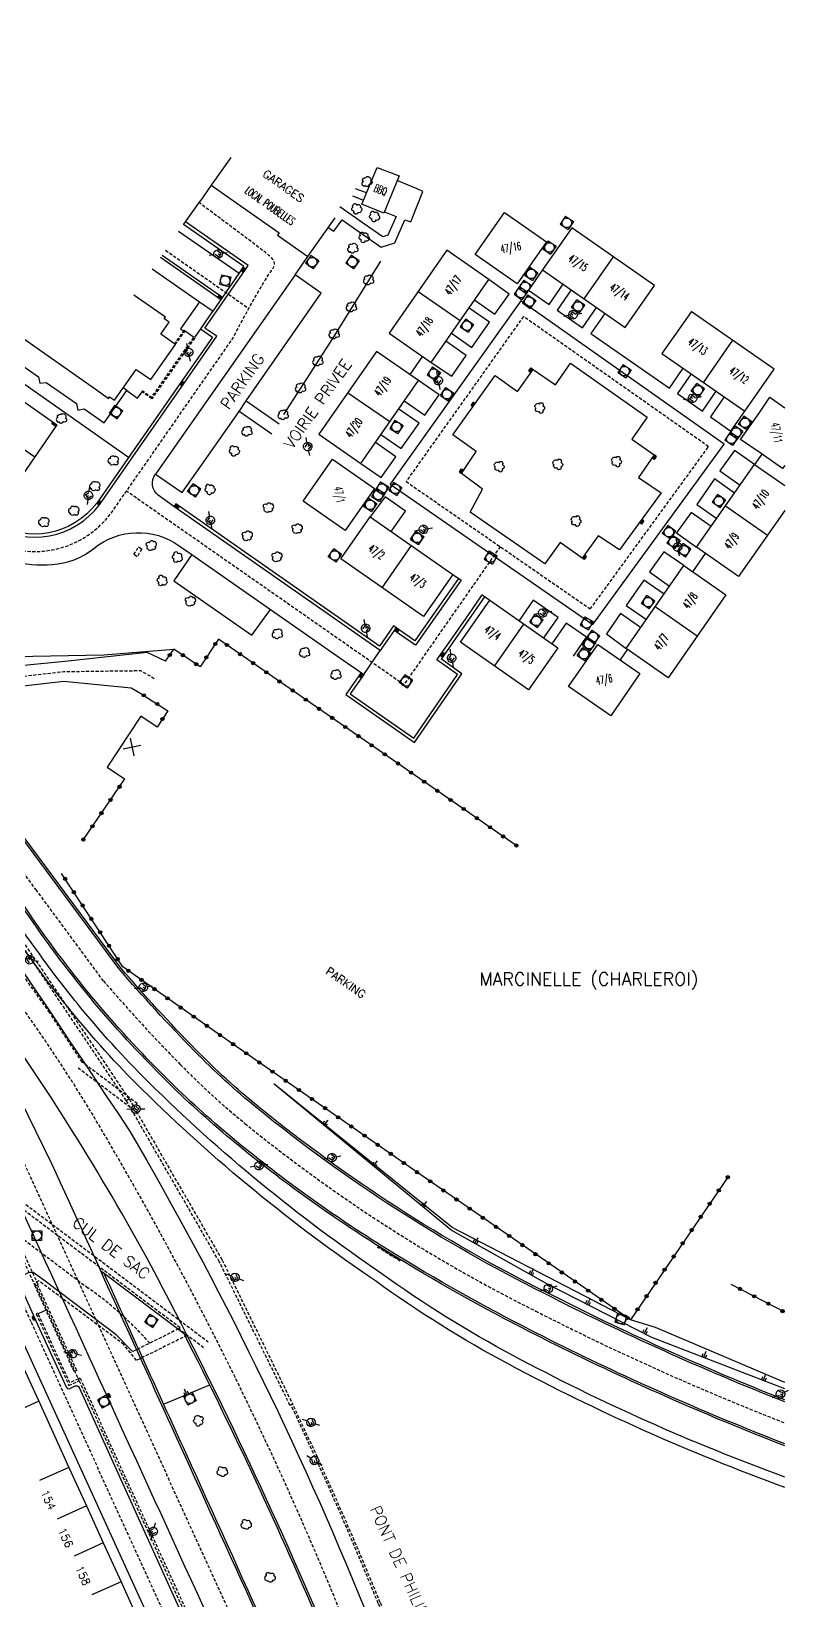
# Model space of a CAD drawing. Header units: millimetres. Extents: x 154999 to 156001, y 121000 to 122001.
# Drawn here: x 155882.3 to 156000.6, y 121166.8 to 121411.9 of the extents above; entities that cross this region are included whole.
import ezdxf
from ezdxf.enums import TextEntityAlignment as Align

# ---------------------------------------------------------------- set-up
doc = ezdxf.new("R2010")
doc.units = ezdxf.units.MM
doc.linetypes.add('DASHED', pattern=[0.75, 0.5, -0.25])
doc.layers.get('0').update_dxf_attribs({"linetype": 'CONTINUOUS'})
for name, color, linetype in [('W0001', 6, 'DASHED'), ('W0008', 7, 'CONTINUOUS'), ('W0100', 7, 'CONTINUOUS'), ('W0112', 1, 'DASHED'), ('W0211', 2, 'CONTINUOUS'), ('W0300', 7, 'CONTINUOUS'), ('W0302', 3, 'CONTINUOUS'), ('W0322', 7, 'CONTINUOUS'), ('W0334', 7, 'CONTINUOUS'), ('W0400', 7, 'CONTINUOUS'), ('W0420', 7, 'CONTINUOUS'), ('W0471', 7, 'CONTINUOUS'), ('W0700', 7, 'CONTINUOUS'), ('W0980', 7, 'CONTINUOUS'), ('W0984', 7, 'CONTINUOUS'), ('W0989', 7, 'CONTINUOUS'), ('W0991', 7, 'CONTINUOUS'), ('W1102', 7, 'CONTINUOUS')]:
    doc.layers.add(name, color=color, linetype=linetype)
doc.styles.get("Standard").update_dxf_attribs({"font": 'romans.shx', "width": 0.85})

# ---------------------------------------------------------------- blocks, each defined once
blk = doc.blocks.new('T300')
for p, q in [((-0.8, 0.51), (-0.86, 0.34)), ((-0.86, 0.34), (-0.86, 0.17)), ((-0.86, 0.17), (-0.74, 0.06)), ((-0.69, 0.63), (-0.8, 0.51)), ((-0.8, -0.06), (-0.74, 0.06)), ((-0.74, 0.06), (-0.69, 0.11)), ((-0.57, 0.69), (-0.69, 0.63)), ((-0.46, 0.69), (-0.57, 0.69)), ((-0.29, 0.63), (-0.46, 0.69)), ((-0.29, 0.63), (-0.17, 0.74)), ((-0.23, 0.57), (-0.29, 0.63)), ((-0.17, 0.74), (-0.06, 0.8)), ((-0.06, 0.8), (0.06, 0.8)), ((0.06, 0.8), (0.23, 0.74)), ((0.23, 0.74), (0.34, 0.63)), ((0.34, 0.63), (0.4, 0.51)), ((0.46, 0.46), (0.34, 0.46)), ((0.4, 0.51), (0.4, 0.46)), ((0.57, 0.4), (0.46, 0.46)), ((0.57, 0.4), (0.69, 0.29)), ((0.69, 0.29), (0.74, 0.17)), ((0.74, 0.06), (0.69, -0.17)), ((0.74, 0.17), (0.74, 0.06)), ((-0.8, -0.17), (-0.8, -0.06)), ((-0.8, -0.23), (-0.8, -0.17)), ((-0.74, -0.34), (-0.8, -0.23)), ((-0.69, -0.4), (-0.74, -0.34)), ((-0.51, -0.46), (-0.69, -0.4)), ((-0.4, -0.46), (-0.51, -0.46)), ((-0.4, -0.46), (-0.34, -0.46)), ((-0.34, -0.46), (-0.34, -0.4)), ((-0.34, -0.51), (-0.34, -0.46)), ((-0.29, -0.63), (-0.34, -0.51)), ((-0.17, -0.74), (-0.29, -0.63)), ((-0.06, -0.8), (-0.17, -0.74)), ((0.06, -0.8), (-0.06, -0.8)), ((0.17, -0.74), (0.06, -0.8)), ((0.23, -0.69), (0.17, -0.74)), ((0.29, -0.46), (0.23, -0.46)), ((0.29, -0.63), (0.23, -0.69)), ((0.46, -0.4), (0.29, -0.46)), ((0.34, -0.51), (0.29, -0.63)), ((0.34, -0.51), (0.34, -0.46)), ((0.57, -0.34), (0.46, -0.4)), ((0.63, -0.29), (0.57, -0.34)), ((0.69, -0.17), (0.63, -0.29))]:
    blk.add_line(p, q)
blk = doc.blocks.new('t211o')
at = {"color": 0, "linetype": 'Continuous'}
for p, q in [((-0.29, 0.5), (-0.29, 0)), ((0, 1), (0, 0)), ((0.29, 0.5), (0.29, 0))]:
    blk.add_line(p, q, dxfattribs=at)
blk = doc.blocks.new('T420')
for p, q in [((0.75, 0.75), (-0.75, 0.75)), ((-0.75, 0.75), (-0.75, -0.75)), ((0.75, 0.75), (0.75, -0.75)), ((0.75, -0.75), (-0.75, -0.75))]:
    blk.add_line(p, q)
blk.add_ellipse((0, 0), major_axis=(-0.53, 0.53), ratio=1, start_param=3.926991, end_param=10.210176)
blk = doc.blocks.new('T471')
for p, q in [((-0.333334, 0.333334), (-0.333334, -0.333334)), ((-0.333334, 0.333334), (0.333334, 0.333334)), ((-0.333334, 0), (0, 0)), ((0.500001, 0.500001), (1.000002, 1.000002)), ((-0.500001, -0.500001), (-1.000002, -1.000002)), ((-0.333334, -0.333334), (0.333334, -0.333334))]:
    blk.add_line(p, q)
blk.add_ellipse((0, 0), major_axis=(0.471405, 0.471405), ratio=1, start_param=5.4977871438, end_param=11.780972451)
blk = doc.blocks.new('T400')
for p, q in [((-0.15, 0.3), (0.15, 0.3)), ((-0.15, -0.25), (-0.15, 0.3)), ((-0.15, 0.15), (0.15, 0.15)), ((-0.15, 0), (0.15, 0)), ((0.15, 0.3), (0.15, -0.25)), ((-0.15, -0.15), (0.15, -0.15)), ((-0.15, -0.25), (-0.15, -0.3)), ((-0.15, -0.3), (0.15, -0.3)), ((0.15, -0.3), (0.15, -0.25))]:
    blk.add_line(p, q)
blk = doc.blocks.new('t322o')
at = {"color": 0, "linetype": 'Continuous'}
for radius in [0.25, 0.15]:
    blk.add_circle((0, 0), radius, dxfattribs=at)
blk = doc.blocks.new('t991o')
at = {"color": 0, "linetype": 'Continuous'}
for p, q in [((-1, 1), (1, -1)), ((-1, -1), (1, 1))]:
    blk.add_line(p, q, dxfattribs=at)

msp = doc.modelspace()

# ---------------------------------------------------------------- linework, layer by layer
at = {"layer": 'W0001', "flags": 128}
msp.add_lwpolyline([(155789.87, 121361.28), (155814.08, 121378.84), (155831.75, 121367.06), (155832.93, 121366.06), (155835, 121361.72), (155835.55, 121361.03), (155837.65, 121359.16), (155874.44, 121333.25), (155874.91, 121332.92, 0.389173), (155894.76, 121336.63), (155900.86, 121345.37), (155908.03, 121355.68), (155913.78, 121363.93), (155913.83, 121364.02), (155914.28, 121364.9), (155914.78, 121365.85), (155915.31, 121366.84), (155915.86, 121367.84), (155916.41, 121368.83), (155916.94, 121369.78), (155917.43, 121370.66), (155917.88, 121371.44), (155918.27, 121372.1), (155918.6, 121372.66), (155918.88, 121373.12), (155919.12, 121373.5), (155919.32, 121373.82), (155919.5, 121374.09), (155919.66, 121374.32), (155919.81, 121374.53), (155919.94, 121374.73), (155920.07, 121374.93), (155920.18, 121375.13), (155920.25, 121375.33), (155920.29, 121375.54), (155920.28, 121375.75), (155920.22, 121375.98), (155920.09, 121376.22), (155919.88, 121376.48), (155919.51, 121376.84), (155918.87, 121377.37), (155917.89, 121378.14), (155916.45, 121379.23), (155914.47, 121380.71), (155911.86, 121382.66), (155908.52, 121385.16)], format="xyb", dxfattribs=at)
for points in [[(155903.27, 121377.73), (155916.28, 121368.64)], [(155955.55, 121331.43), (155940.5, 121309.86), (155920.99, 121323.49), (155897.18, 121340.09)], [(155861.38, 121306.94), (155876.08, 121310.64), (155887.4, 121311.91), (155899.39, 121312.07), (155901.57, 121310.83)]]:
    msp.add_lwpolyline(points, dxfattribs=at)
at = {"layer": 'W0001'}
for points in [[(155645.68, 121368.25), (155683.28, 121352.75, -0.041436), (155693.66, 121347.71), (155731.95, 121322.11), (155760.23, 121303.52), (155790.13, 121284.35), (155816.35, 121267.61), (155868.56, 121234.23, -0.123105), (155874.82, 121226.49), (155882.31, 121210.27), (155907.91, 121154.11), (155929.76, 121106.28), (155944.74, 121073.35)], [(156000, 121194.55, -0.025145), (155961.1, 121212.02, -0.05519), (155915.68, 121241.33, -0.028145), (155905.57, 121250.55, -0.016011), (155893.59, 121263.59), (155883.13, 121277.75), (155862.21, 121305.91), (155850.83, 121319.92), (155834.95, 121338.21), (155819.72, 121355.03), (155803.72, 121343.53)], [(155858.78, 121286.33, 0.015014), (155880.96, 121235.66, -0.000496), (155941.61, 121102.93, -0.080576), (155953.21, 121062.51)], [(155969.47, 121063.59, 0.07143), (155952.16, 121117.23, -0.001248), (155931.02, 121164.01, 0.035648), (155894.62, 121238.08, 0.058524), (155858.78, 121286.33, 0.058524)], [(155873.4, 121229.05), (155891.16, 121215.63, -0.060186), (155900.82, 121207.01, -0.06394)]]:
    msp.add_lwpolyline(points, format="xyb", dxfattribs=at)
msp.add_lwpolyline([(155940.85, 121341.6), (155969.63, 121321.69), (155988.1, 121347.04), (155959.18, 121367.38)], close=True, dxfattribs=at)
at = {"layer": 'W0008'}
for points in [[(155671.13, 121560.11, 0.009058), (155771.49, 121417.7, -0.016288), (155897.75, 121240.03, -0.035665), (155934.41, 121165.46, 0.001245), (155955.49, 121118.81, -0.071841), (155973.17, 121063.84)], [(155945.05, 121075.13, 0.951958), (155947.5, 121075.64, 0.053646), (155938.54, 121101.51, 0.000496), (155877.91, 121234.22, 0.037301), (155834.21, 121309.22, 0.001559), (155774.16, 121393.04, -0.000461), (155705.16, 121488.77, 0.087052), (155696.82, 121497.21, 0.087052)], [(155876.15, 121334.78, 0.386929), (155892.95, 121337.94), (155899.02, 121346.65), (155906.19, 121356.96), (155911.31, 121364.3), (155909.44, 121365.57), (155915.78, 121374.71), (155916.19, 121375.32), (155906.38, 121382.15), (155908.69, 121385.4)], [(155948.16, 121327.08), (155949.45, 121326.19), (155948.36, 121324.62), (155944.3, 121318.84), (155942.34, 121316.04), (155939.01, 121318.35), (155936.81, 121315.19), (155904.6, 121337.71), (155902.13, 121339.45, -0.403997), (155901.72, 121342.73), (155905.88, 121339.88), (155908.89, 121344.17), (155914.76, 121352.56), (155915.87, 121354.19), (155927.57, 121371.01), (155923.52, 121373.88), (155925.52, 121376.76)], [(156000, 121197.84, -0.024445), (155962.48, 121214.75, -0.055205), (155917.61, 121243.7, -0.028145), (155907.76, 121252.69, -0.015907), (155895.98, 121265.51), (155885.59, 121279.58), (155864.63, 121307.79), (155853.18, 121321.89), (155837.24, 121340.24), (155837.24, 121340.24), (155818.56, 121360.86), (155814.08, 121357.33)], [(156000, 121191.29, -0.015007), (155976.21, 121201.34, -0.011424), (155959.12, 121209.65, -0.021004), (155936.86, 121222.32, -0.033453), (155913.68, 121239.09, -0.021935), (155903.47, 121248.35, -0.050116), (155881.35, 121275.09), (155861.29, 121302.16), (155857.75, 121306.7), (155852.68, 121312.99), (155845.83, 121321.15), (155834.57, 121334.15), (155821.16, 121349.36, 0.374421), (155820.5, 121349.43), (155820.03, 121349.09)], [(155873.13, 121331.4, 0.142546), (155885.59, 121328.63, 0.154859), (155892.07, 121331.15, -0.335816), (155905.41, 121331.57), (155907.39, 121330.2), (155904.57, 121326.08), (155916.75, 121317.6), (155919.69, 121321.63), (155932.24, 121312.88), (155932.8, 121312.48), (155934.25, 121311.47), (155932.13, 121308.45), (155942.05, 121301.53), (155948.87, 121311.46), (155945.67, 121313.72), (155948.19, 121317.36), (155951.06, 121321.47), (155952.73, 121323.88), (155953.95, 121323.04)], [(155885.48, 121235.08, -0.000364), (155907.01, 121187.81, 0.000844), (155932.79, 121131.12, -0.06642), (155955.67, 121070.76, 0.900766), (155963.95, 121072.52, 0.061472), (155948.64, 121117.01), (155928.08, 121162.18, 0.02231), (155900.12, 121220.79, 0.029225), (155874.54, 121261.32, 0.878624), (155873.61, 121260.51), (155874.25, 121257.8), (155885.48, 121235.08)], [(155825.59, 121239.45), (155829.82, 121250.51, -0.384278), (155835.21, 121252), (155863.53, 121233.86, -0.114984), (155874, 121222.39), (155880.07, 121209.24), (155905.67, 121153.09), (155927.51, 121105.25), (155942.5, 121072.33)], [(155898.13, 121205.68), (155895.58, 121208.3), (155884.26, 121216.83), (155882.59, 121218.04, 0.555558), (155880.67, 121215.73), (155883.03, 121210.51), (155887.75, 121200.16, 0.461401), (155888.33, 121199.91), (155889.16, 121200.32, -0.422057), (155889.78, 121200.09), (155910.08, 121155.26), (155931.64, 121108.08), (155941.45, 121086.6, -0.030154), (155945.05, 121075.13)]]:
    msp.add_lwpolyline(points, format="xyb", dxfattribs=at)
for points in [[(155914.76, 121374.08), (155905.32, 121380.65)], [(155849.44, 121376.41), (155886.31, 121350.44), (155880.35, 121341.81)], [(155901.21, 121374.81), (155908.56, 121369.66), (155910.7, 121368.23)], [(155903.3, 121313.55), (155900.41, 121314.91), (155888.08, 121313.54), (155876.86, 121312.45), (155863.13, 121310.12)], [(155899.89, 121308.19), (155897.89, 121309.32), (155887.41, 121310.34), (155876.48, 121309.11), (155866.97, 121305.12)]]:
    msp.add_lwpolyline(points, dxfattribs=at)
for points in [[(155938.39, 121341.17), (155970.04, 121319.28), (155990.56, 121347.45), (155958.77, 121369.82)], [(155949.53, 121342.86), (155951.78, 121346.29), (155948.16, 121348.87), (155954.79, 121358.18), (155958.26, 121355.66), (155960.69, 121359.11), (155964.18, 121356.69), (155966.51, 121360.09), (155978.5, 121351.65), (155976.12, 121348.2), (155979.6, 121345.75), (155977.16, 121342.25), (155980.68, 121339.83), (155974.19, 121330.92), (155970.86, 121333.13), (155968.38, 121329.61), (155964.91, 121332.08), (155962.51, 121328.74), (155950.86, 121336.8), (155952.8, 121340.41)]]:
    msp.add_lwpolyline(points, close=True, dxfattribs=at)
at = {"layer": 'W0008', "flags": 128}
msp.add_lwpolyline([(155814.2, 121357.16), (155818.52, 121360.09), (155828.99, 121349.17), (155846.6, 121328.94, 0.064514), (155849.74, 121326.15), (155864.21, 121316.97, 0.108742), (155867.19, 121315.88), (155874.16, 121314.18), (155893.66, 121314.54), (155904.57, 121315.41)], format="xyb", dxfattribs=at)
at = {"layer": 'W0100'}
for points in [[(155853.03, 121391.79), (155850.14, 121387.71), (155854.83, 121384.39), (155855.42, 121385.19), (155857.94, 121383.41), (155856.58, 121381.47), (155868.77, 121372.93), (155870.15, 121374.88), (155872.69, 121373.11), (155871.32, 121371.16), (155872.1, 121370.6), (155871.93, 121370.36), (155893.15, 121355.44), (155894.36, 121354.58), (155894.54, 121354.84), (155895.31, 121354.29), (155898.71, 121359.12), (155900.98, 121357.52), (155904.83, 121362.98), (155902.56, 121364.61), (155903.87, 121366.48), (155903.07, 121367.03), (155903.26, 121367.26), (155898.33, 121370.72)], [(155913.48, 121392.23), (155910.41, 121387.88), (155921.02, 121380.42), (155920.79, 121380.09), (155925.52, 121376.76), (155929.76, 121382.81)], [(155985.41, 121368.18), (155980.82, 121361.61), (155993.75, 121352.6), (155998.33, 121359.16), (155985.4, 121368.18)], [(155996.08, 121352.45), (155997.66, 121354.75), (156000, 121353.13)], [(156000, 121344.1), (155999.66, 121343.62), (155996.16, 121346.06), (155993.09, 121348.18), (155996.08, 121352.45)], [(156000, 121337.09), (155992.78, 121326.75), (155986.22, 121331.33), (155995.26, 121344.27)], [(155995.26, 121344.27), (156000, 121340.96)], [(155901.97, 121303.25), (155899.41, 121304.94), (155894.14, 121296.97), (155896.7, 121295.28)], [(155827.43, 121238.8), (155831.26, 121248.8), (155834.19, 121249.8), (155839.19, 121246.65), (155843.19, 121244.12), (155847.28, 121241.58), (155851.27, 121239.02), (155855.44, 121236.36), (155861.4, 121232.62), (155864.97, 121230.47), (155872.47, 121222.22), (155875.28, 121215.96), (155877.59, 121210.9), (155880.49, 121204.53), (155883.5, 121197.93), (155888.16, 121187.6), (155890.91, 121181.59), (155893.54, 121175.82), (155896.34, 121169.75), (155899.53, 121162.62), (155903.33, 121154.25), (155907.6, 121144.95), (155903.05, 121142.86)]]:
    msp.add_lwpolyline(points, dxfattribs=at)
for points in [[(155939.75, 121389.33), (155937.39, 121383.52), (155933.95, 121384.9), (155936.32, 121390.67)], [(155956.24, 121383.63), (155962.8, 121379.05), (155958.22, 121372.5), (155951.66, 121377.08)], [(155966.74, 121381.22), (155962.16, 121374.66), (155975.08, 121365.64), (155979.66, 121372.2)], [(155938.22, 121364.79), (155944.79, 121360.21), (155953.79, 121373.14), (155947.23, 121377.72)], [(155927.22, 121349.01), (155933.78, 121344.43), (155942.79, 121357.36), (155936.23, 121361.93)], [(155929.36, 121345.09), (155935.92, 121340.51), (155931.34, 121333.95), (155924.78, 121338.54)], [(155935.26, 121336.08), (155948.16, 121327.08), (155943.58, 121320.52), (155930.68, 121329.51)], [(155984.26, 121328.47), (155990.82, 121323.89), (155981.79, 121310.95), (155975.23, 121315.53)], [(155953.95, 121323.04), (155964.57, 121315.62), (155959.99, 121309.06), (155949.37, 121316.48)], [(155970.81, 121316.16), (155977.37, 121311.59), (155972.81, 121305.02), (155966.24, 121309.59)]]:
    msp.add_lwpolyline(points, close=True, dxfattribs=at)
at = {"layer": 'W0100', "flags": 128}
for points in [[(155910.41, 121387.88), (155921.02, 121380.42)], [(155943.43, 121361.16), (155941.44, 121358.3)], [(155985.65, 121327.49), (155987.64, 121330.34)]]:
    msp.add_lwpolyline(points, dxfattribs=at)
at = {"layer": 'W0112'}
for points in [[(155721.66, 121490.54, 0.004587), (155773.09, 121418.9, -0.015903), (155897.15, 121244.91, -0.035674)], [(155721.99, 121490.86, 0.00459), (155773.47, 121419.18, -0.015959), (155897.58, 121245.17, -0.035676)], [(155883.3, 121216.09, -0.00005), (155889.4, 121202.75), (155888.99, 121202.6, 0.00005), (155882.9, 121215.91, 0.037274)], [(155889.78, 121201.14), (155889.66, 121201.41), (155889.94, 121201.58, -0.000346), (155932.25, 121108.95), (155931.83, 121108.76)], [(155923.16, 121197.42, -0.014289), (155936.81, 121166.48, 0.001243), (155957.85, 121119.92, -0.070546), (155976.62, 121064.17), (155976.31, 121064.05, 0.070552), (155957.55, 121119.78, -0.001243), (155936.51, 121166.35, 0.014461), (155922.87, 121197.35)]]:
    msp.add_lwpolyline(points, format="xyb", dxfattribs=at)
at = {"layer": 'W0112', "flags": 128}
msp.add_lwpolyline([(155899.61, 121355.6), (155899.72, 121355.75), (155901.11, 121354.77), (155907.7, 121364.12), (155907.83, 121364.01), (155907.83, 121364.01)], dxfattribs=at)
at = {"layer": 'W0112'}
for points in [[(155907.83, 121364.01), (155901.15, 121354.53), (155899.61, 121355.6)], [(155904.8, 121362.99), (155906.34, 121365.11), (155906.17, 121365.24), (155904.66, 121363.1)], [(155882.9, 121215.91), (155883.41, 121216.14), (155875.36, 121233.66), (155864.62, 121255.23), (155851, 121279.34), (155850.56, 121279.1), (155864.18, 121255), (155874.91, 121233.44), (155882.9, 121215.91)], [(155889.61, 121250.03), (155898.22, 121243.56), (155898.87, 121244.42), (155890.26, 121250.89), (155885.2, 121258.61), (155872.17, 121276.97)], [(155909.23, 121206.3), (155905.32, 121209.24), (155905.55, 121209.41), (155874.34, 121232.91), (155874.88, 121233.63), (155906.02, 121210.18), (155909.93, 121207.23)], [(155939.92, 121219.83), (155936.44, 121221.97), (155936.51, 121222.09), (155939.99, 121219.95)], [(155898.77, 121204.32), (155896.76, 121206.8), (155883.47, 121216.75), (155882.82, 121216.44), (155889.66, 121201.41), (155888.34, 121200.81), (155883.33, 121211.7), (155883.06, 121211.57), (155888.19, 121200.41), (155889.78, 121201.14), (155932.67, 121106.9), (155932.95, 121107.03), (155932.5, 121108.02)], [(155905.32, 121209.24), (155897.8, 121205.51)], [(155906.66, 121208.23), (155898.77, 121204.32)]]:
    msp.add_lwpolyline(points, dxfattribs=at)
for points in [[(155899.56, 121331.07), (155898.86, 121329.86), (155898.35, 121330.18), (155899.05, 121331.39)], [(155922.73, 121197.31), (155911.68, 121219.74), (155897.15, 121244.91), (155897.59, 121245.16), (155912.13, 121219.98), (155923.16, 121197.42)]]:
    msp.add_lwpolyline(points, close=True, dxfattribs=at)
at = {"layer": 'W0211'}
for points in [[(156000, 121199.86), (155979.25, 121207.91), (155962.86, 121216.27), (155947.87, 121224.68), (155920.22, 121247.5)], [(156000, 121200.86), (155979.81, 121209.46), (155975.88, 121210.65), (155962.93, 121217.38), (155948.06, 121225.05), (155920.22, 121247.5)], [(155902.96, 121197.46), (155910.19, 121200.48)]]:
    msp.add_lwpolyline(points, dxfattribs=at)
at = {"layer": 'W0302'}
for points in [[(155929.41, 121363.95), (155936.92, 121376.02)], [(155921.74, 121352.06), (155929.41, 121363.95)]]:
    msp.add_lwpolyline(points, dxfattribs=at)
at = {"layer": 'W0322'}
for points in [[(155903.3, 121313.55), (155904.57, 121315.41)], [(155958.07, 121284.74), (155911.56, 121316.97), (155908.68, 121312.67), (155904.57, 121315.41)], [(155899.89, 121308.19), (155903.64, 121305.78), (155901.97, 121303.25)], [(155890.45, 121285.67), (155896.93, 121295.14), (155896.7, 121295.28)], [(155991.1, 121232.93), (155975.88, 121210.65), (155963.49, 121219.22), (155942.82, 121233.53), (155921.28, 121248.53), (155911.52, 121255.31), (155896.61, 121265.78), (155887.05, 121280.39)], [(156000, 121211.84), (155991.64, 121216.19)]]:
    msp.add_lwpolyline(points, dxfattribs=at)
at = {"layer": 'W0334'}
for points in [[(155928.7, 121381.29), (155929.57, 121380.71), (155930.85, 121382.48), (155933.54, 121380.59), (155936.96, 121378.2), (155939.08, 121378.88), (155940.66, 121382.5), (155941.57, 121382.18), (155943.46, 121386.92), (155942.56, 121387.34), (155940.81, 121388.04), (155939.46, 121388.64)], [(155910.41, 121387.88), (155908.69, 121385.4)], [(155932.46, 121386.21), (155934.22, 121385.56)], [(155934.69, 121386.67), (155932.97, 121387.34)], [(155937.48, 121383.72), (155939.28, 121383.02), (155938, 121380.08), (155937.21, 121379.82), (155934.38, 121381.8), (155930.5, 121384.51)], [(155910.7, 121368.23), (155914.76, 121374.08), (155915.36, 121374.98), (155915.49, 121375.17), (155906.09, 121381.73), (155906.38, 121382.15)], [(155897.49, 121345.33), (155847.62, 121380.41), (155844.44, 121379.9), (155845.45, 121373.37), (155846.71, 121372.5)], [(155911.87, 121370.01), (155902.47, 121376.6)], [(155902.73, 121376.97), (155912.18, 121370.39)], [(155923.52, 121373.88), (155901.72, 121342.73)], [(155962.16, 121374.66), (155959.97, 121371.48), (155963.18, 121369.23), (155965.39, 121372.4)], [(155951.57, 121369.95), (155954.74, 121367.74), (155956.93, 121370.88), (155953.79, 121373.14)], [(155966.65, 121371.52), (155964.45, 121368.36), (155968.4, 121365.63), (155970.59, 121368.77)], [(155947.95, 121364.75), (155951.12, 121362.55), (155953.88, 121366.47), (155950.69, 121368.69)], [(155971.89, 121367.86), (155969.69, 121364.71), (155981.97, 121356.19), (155984.14, 121359.3)], [(155907.7, 121364.12), (155906.34, 121365.11)], [(155908.74, 121365.44), (155907.78, 121364.07)], [(155944.79, 121360.21), (155948.01, 121358.05), (155950.26, 121361.29), (155947.08, 121363.5)], [(155940.57, 121354.18), (155943.76, 121351.95), (155946, 121355.16), (155942.79, 121357.36)], [(155985.38, 121358.44), (155983.22, 121355.33), (155987.13, 121352.57), (155989.31, 121355.7)], [(155897.21, 121355.82), (155896.64, 121356.23)], [(155990.56, 121354.82), (155988.4, 121351.72), (155991.6, 121349.48), (155993.75, 121352.6)], [(155919.87, 121348.97), (155914.76, 121352.56)], [(155915.87, 121354.19), (155921.01, 121350.63)], [(155936.93, 121348.95), (155940.11, 121346.74), (155942.9, 121350.69), (155939.7, 121352.92)], [(155933.78, 121344.43), (155936.98, 121342.25), (155939.25, 121345.46), (155936.05, 121347.69)], [(155996.4, 121345.89), (155995.26, 121344.27), (155992.14, 121346.47), (155989.86, 121343.25), (155993.01, 121341.05)], [(155992.14, 121339.8), (155989, 121342), (155986.25, 121338.02), (155989.37, 121335.84)], [(155949.04, 121326.47), (155947.95, 121324.9), (155943.89, 121319.13), (155942.22, 121316.73), (155938.88, 121319.04), (155936.69, 121315.89), (155904.89, 121338.12), (155904.6, 121337.71)], [(155938.51, 121333.8), (155940.74, 121336.99), (155937.58, 121339.19), (155935.26, 121336.08)], [(155988.49, 121334.58), (155985.36, 121336.77), (155983.11, 121333.57), (155986.22, 121331.33)], [(155984.26, 121328.47), (155981.11, 121330.64), (155978.85, 121327.47), (155982.02, 121325.26)], [(155981.15, 121324.02), (155978.01, 121326.21), (155975.24, 121322.24), (155978.38, 121320.04)], [(155933.84, 121311.76), (155931.44, 121308.32), (155942.18, 121300.83), (155949.56, 121311.58), (155946.36, 121313.84), (155948.61, 121317.07), (155951.47, 121321.19), (155953.14, 121323.6)], [(155962.36, 121317.16), (155964.59, 121320.35), (155960.7, 121323.04), (155958.49, 121319.87)], [(155977.49, 121318.77), (155974.36, 121320.96), (155972.17, 121317.81), (155975.23, 121315.53)], [(155966.99, 121314.31), (155969.04, 121317.26), (155965.87, 121319.47), (155963.64, 121316.27)], [(155934.25, 121311.47), (155936.81, 121315.19)], [(155975.43, 121315.4), (155974.27, 121313.75)], [(155906.79, 121207.97), (155893.13, 121218.31)], [(155884.74, 121212.23), (155883.37, 121211.61)]]:
    msp.add_lwpolyline(points, dxfattribs=at)
at = {"layer": 'W0334', "flags": 128}
for points in [[(155845.73, 121371.1), (155882.87, 121345.47)], [(155908.56, 121369.66), (155905.62, 121365.47), (155906.1, 121365.13)], [(155878.77, 121361.23), (155883.46, 121357.93), (155883.65, 121356.95), (155884.66, 121357.08), (155889.36, 121353.79), (155889.57, 121352.76), (155890.55, 121352.94), (155893.69, 121350.74), (155897.21, 121355.82), (155898.9, 121354.62), (155899.61, 121355.6)], [(155907.39, 121330.2), (155919.69, 121321.63)]]:
    msp.add_lwpolyline(points, dxfattribs=at)
msp.add_lwpolyline([(155910.68, 121368.24), (155908.74, 121365.44), (155910.61, 121364.17), (155905.78, 121357.24), (155898.61, 121346.93), (155892.54, 121338.24, -0.386346), (155876.42, 121335.2), (155837.27, 121362.86), (155837.11, 121363.05), (155835.04, 121367.41), (155834.59, 121367.19)], format="xyb", dxfattribs=at)
at = {"layer": 'W0334'}
for points in [[(156000, 121198.16, -0.024376), (155962.61, 121215.02, -0.055206), (155917.8, 121243.93, -0.028145), (155907.97, 121252.9, -0.015896), (155896.22, 121265.69), (155885.83, 121279.75), (155864.87, 121307.97), (155853.41, 121322.08), (155837.46, 121340.44), (155818.59, 121361.27), (155813.91, 121357.57)], [(156000, 121190.97, -0.015075), (155976.08, 121201.07, -0.011424), (155958.98, 121209.39, -0.021004), (155936.7, 121222.06, -0.033453), (155913.48, 121238.86, -0.021934), (155903.26, 121248.14, -0.050106), (155881.1, 121274.92), (155861.05, 121301.97), (155857.51, 121306.51), (155852.45, 121312.8), (155845.6, 121320.96), (155834.35, 121333.95), (155820.93, 121349.16, 0.165051), (155820.62, 121349.32)], [(155893.65, 121217.92, -0.000231), (155907.29, 121187.94, 0.000844), (155933.07, 121131.26, -0.065903), (155955.86, 121071.31, 0.897484)], [(155955.86, 121071.31), (155956.65, 121071.48, 1.156695), (155962.49, 121073), (155963.5, 121073.16, 0.060532), (155948.36, 121116.88), (155927.8, 121162.05, 0.01757), (155906.22, 121208.4, 0.029199)]]:
    msp.add_lwpolyline(points, format="xyb", dxfattribs=at)
at = {"layer": 'W0700'}
for points in [[(156000, 121184.48, -0.03547), (155956.9, 121203.7, -0.033832), (155936.06, 121216.72, -0.045989), (155899.62, 121246.65, -0.027635), (155888.33, 121259.11, -0.015457), (155882.35, 121266.94), (155851.42, 121308.92)], [(156000, 121186.09, -0.035056), (155957.61, 121205.04, -0.033863), (155936.92, 121217.95, -0.046012), (155900.68, 121247.73, -0.027638), (155889.51, 121260.06, -0.015476), (155883.57, 121267.83), (155852.64, 121309.82)]]:
    msp.add_lwpolyline(points, format="xyb", dxfattribs=at)
at = {"layer": 'W1102', "flags": 128}
for points in [[(155973.2, 121376.71), (155968.62, 121370.15)], [(155949.29, 121366.68), (155942.73, 121371.25)], [(155991.86, 121363.67), (155987.29, 121357.11)], [(155938.29, 121350.9), (155931.72, 121355.47)], [(155990.74, 121337.8), (155997.3, 121333.22)], [(155937.13, 121325.01), (155941.71, 121331.58)], [(155986.31, 121317.42), (155979.74, 121322)], [(155954.68, 121312.77), (155959.26, 121319.33)], [(155883.5, 121197.93), (155878.94, 121195.87)], [(155888.16, 121187.6), (155883.61, 121185.53)], [(155890.91, 121181.59), (155886.36, 121179.51)], [(155893.54, 121175.82), (155889, 121173.74)], [(155896.34, 121169.75), (155891.78, 121167.69)]]:
    msp.add_lwpolyline(points, dxfattribs=at)

# ---------------------------------------------------------------- block references
at = {"layer": 'W0211'}
for p, rotation in [((155927.99, 121241.09), 320.4719742426586), ((155935.7, 121234.72), 320.4719742426586), ((155943.41, 121228.36), 320.4719742426586), ((155951.55, 121222.61), 330.6978692834226), ((155960.27, 121217.72), 330.6978692834226), ((155969.13, 121213.07), 332.9692275344326), ((155978.03, 121208.53), 332.9692275344326), ((155987.3, 121204.79), 338.8108069814106), ((155906.58, 121198.97), 22.7180809057926), ((155996.62, 121201.17), 338.8108069814106)]:
    msp.add_blockref('t211o', p, dxfattribs=dict(at, rotation=rotation))
at = {"layer": 'W0300'}
for p, rotation in [((155934.79, 121388.49), 67.64382706047503), ((155933.19, 121384.12), 339.7714953611781), ((155935.97, 121382.93), 339.7714953611781), ((155932.61, 121378.08), 57.48842727732107), ((155934.33, 121379.67), 339.38307812847), ((155935.08, 121373.12), 57.48842727732107), ((155932.39, 121368.91), 57.48842727732107), ((155929.7, 121364.69), 57.48842727732107), ((155927.16, 121360.46), 57.1613953670127), ((155924.45, 121356.26), 57.1613953670127), ((155961.69, 121353.21), 145.3988553636568), ((155887.12, 121351.48), 55.10739409802478), ((155921.74, 121352.06), 57.1613953670127), ((155916.08, 121349.49), 53.9960121158323), ((155914.08, 121346.32), 341.625538077478), ((155895.24, 121344.88), 35.90371321705777), ((155955.36, 121344.04), 145.3988553636568), ((155964.52, 121344.39), 145.3988553636568), ((155973.68, 121344.82), 145.3988553636568), ((155892.35, 121340.88), 35.90371321705777), ((155910.28, 121340.3), 341.625538077478), ((155889.06, 121337.04), 35.90371321705777), ((155919.27, 121337.49), 235.1611773208758), ((155884.37, 121335.27), 35.90371321705777), ((155923.77, 121334.21), 235.1611773208758), ((155967.37, 121335.53), 145.3988553636568), ((155901, 121331.56), 239.9240523792888), ((155915.97, 121333.09), 235.1611773208758), ((155905.16, 121329.68), 325.4410527549065), ((155920.61, 121329.8), 235.1611773208758), ((155902.79, 121326.03), 325.4410527549065), ((155907.1, 121322.87), 235.6671992354058), ((155920.84, 121317.84), 53.94228506273578), ((155925.08, 121314.92), 53.94228506273578), ((155929.97, 121311.47), 53.94228506273578), ((155908.43, 121195.01), 116.320702759076), ((155912.06, 121186.96), 203.2571834220551), ((155915.79, 121178.7), 203.2571834220551), ((155919.51, 121170.45), 203.2571834220551)]:
    msp.add_blockref('T300', p, dxfattribs=dict(at, rotation=rotation))
at = {"layer": 'W0322'}
for p, rotation in [((155911.05, 121316.21), 236.174084438793), ((155912.86, 121316.07), 145.275213961953), ((155914.92, 121314.64), 145.275213961953), ((155903.94, 121314.51), 56.10956809210755), ((155905.99, 121314.46), 146.304465288931), ((155908.07, 121313.07), 146.304465288931), ((155909.66, 121314.13), 236.174084438793), ((155916.97, 121313.22), 145.275213961953), ((155919.03, 121311.8), 145.275213961953), ((155921.08, 121310.37), 145.275213961953), ((155899.89, 121308.19), 327.2971551716507), ((155923.14, 121308.95), 145.275213961953), ((155925.19, 121307.52), 145.275213961953), ((155902, 121306.84), 327.2971551716507), ((155927.25, 121306.1), 145.275213961953), ((155902.8, 121304.51), 327.2971551716507), ((155929.3, 121304.68), 145.275213961953), ((155931.36, 121303.25), 145.275213961953), ((155933.41, 121301.83), 145.275213961953), ((155935.47, 121300.4), 145.275213961953), ((155937.52, 121298.98), 145.275213961953), ((155939.58, 121297.56), 145.275213961953), ((155941.63, 121296.13), 145.275213961953), ((155896.1, 121293.92), 55.59593273620861), ((155943.69, 121294.71), 145.275213961953), ((155945.74, 121293.28), 145.275213961953), ((155894.68, 121291.86), 55.59593273620861), ((155947.8, 121291.86), 145.275213961953), ((155949.85, 121290.44), 145.275213961953), ((155891.86, 121287.74), 55.59593273620861), ((155893.27, 121289.8), 55.59593273620861), ((155951.9, 121289.01), 145.275213961953), ((155890.45, 121285.67), 55.59593273620861), ((155953.96, 121287.59), 145.275213961953), ((155956.01, 121286.16), 145.275213961953), ((155958.07, 121284.74), 145.275213961953), ((155887.6, 121279.55), 123.2028968391446), ((155888.96, 121277.46), 123.2028968391446), ((155890.33, 121275.37), 123.2028968391446), ((155891.7, 121273.28), 123.2028968391446), ((155893.07, 121271.19), 123.2028968391446), ((155894.44, 121269.09), 123.2028968391446), ((155895.81, 121267), 123.2028968391446), ((155897.46, 121265.18), 144.9121340651556), ((155899.51, 121263.75), 144.9121340651556), ((155901.55, 121262.31), 144.9121340651556), ((155903.6, 121260.87), 144.9121340651556), ((155905.64, 121259.43), 144.9121340651556), ((155907.69, 121258), 144.9121340651556), ((155909.73, 121256.56), 144.9121340651556), ((155911.78, 121255.13), 145.2103756620455), ((155913.83, 121253.7), 145.2103756620455), ((155915.89, 121252.27), 145.2103756620455), ((155917.94, 121250.85), 145.2103756620455), ((155919.99, 121249.42), 145.2103756620455), ((155922.05, 121247.99), 145.1566666372267), ((155924.1, 121246.56), 145.1566666372267), ((155926.15, 121245.14), 145.1566666372267), ((155928.2, 121243.71), 145.1566666372267), ((155930.25, 121242.28), 145.1566666372267), ((155932.31, 121240.85), 145.1566666372267), ((155934.36, 121239.42), 145.1566666372267), ((155936.41, 121237.99), 145.1566666372267), ((155938.46, 121236.57), 145.1566666372267), ((155940.51, 121235.14), 145.1566666372267), ((155942.56, 121233.71), 145.1566666372267), ((155944.62, 121232.29), 145.3038672132597), ((155991.1, 121232.93), 235.6604190456066), ((155946.67, 121230.86), 145.3038672132597), ((155948.73, 121229.44), 145.3038672132597), ((155989.69, 121230.87), 235.6604190456066), ((155950.79, 121228.02), 145.3038672132597), ((155952.84, 121226.59), 145.3038672132597), ((155986.87, 121226.74), 235.6604190456066), ((155988.28, 121228.8), 235.6604190456066), ((155954.9, 121225.17), 145.3038672132597), ((155985.46, 121224.67), 235.6604190456066), ((155956.95, 121223.75), 145.3038672132597), ((155959.01, 121222.32), 145.3038672132597), ((155984.05, 121222.61), 235.6604190456066), ((155961.06, 121220.9), 145.3038672132597), ((155963.12, 121219.48), 145.3038672132597), ((155982.64, 121220.54), 235.6604190456066), ((155965.17, 121218.05), 145.3119201097405), ((155967.23, 121216.63), 145.3119201097405), ((155981.23, 121218.48), 235.6604190456066), ((155969.29, 121215.21), 145.3119201097405), ((155978.41, 121214.35), 235.6604190456066), ((155979.82, 121216.42), 235.6604190456066), ((155993.01, 121215.48), 152.4642646201665), ((155995.22, 121214.33), 152.4642646201665), ((155971.34, 121213.79), 145.3119201097405), ((155973.4, 121212.36), 145.3119201097405), ((155977, 121212.29), 235.6604190456066), ((155997.44, 121213.17), 152.4642646201665), ((155999.66, 121212.01), 152.4642646201665), ((155975.45, 121210.94), 145.3119201097405)]:
    msp.add_blockref('t322o', p, dxfattribs=dict(at, rotation=rotation))
at = {"layer": 'W0400'}
for p, rotation in [((155915.45, 121374.64), 145.289124122806), ((155911.83, 121370.34), 55.94748036316901), ((155960.31, 121359.04), 322.5308927600789), ((155905.84, 121356.9), 145.135046148778), ((155951.3, 121353.64), 144.2165798833411), ((155885.87, 121350.55), 53.66691371662534), ((155979.63, 121345.39), 146.4927151032988), ((155949.47, 121343.25), 327.0533837788191), ((155892.9, 121338.29), 145.067718148196), ((155905.02, 121337.72), 234.5292530192658), ((155977.69, 121335.29), 145.031758104298), ((155968.74, 121329.73), 145.2524419915648), ((155939.37, 121318.41), 235.3389783689808), ((155946.54, 121314.54), 145.1937640905638), ((155933.85, 121311.3), 323.8899080344618), ((155882.7, 121210.88), 207.602473615605), ((155894.43, 121198.8), 204.9916223451495)]:
    msp.add_blockref('T400', p, dxfattribs=dict(at, rotation=rotation))
at = {"layer": 'W0420'}
for p, rotation in [((155965.96, 121382.01), 55.135112047668), ((155963.24, 121378.15), 55.135112047668), ((155926.17, 121375.87), 324.853473530025), ((155932.46, 121375.89), 325.265532866288), ((155912.6, 121372.98), 77.28210000000004), ((155960.4, 121374.03), 55.135112047668), ((155958.77, 121371.04), 55.135112047668), ((155959.43, 121372.01), 55.135112047668), ((155960.07, 121369.69), 55.135112047668), ((155967.71, 121368.95), 235.0621871543109), ((155950.35, 121365.95), 55.133593487341), ((155945.19, 121358.45), 55.133593487341), ((155974.96, 121358.83), 55.5488522098734), ((155986.43, 121355.88), 235.024625174731), ((155947.26, 121355.23), 144.575376440498), ((155895.57, 121352.46), 144.329492578481), ((155993.79, 121350.75), 325.120470104009), ((155939.34, 121350.13), 57.1613953670127), ((155991.66, 121348.27), 325.120470104009), ((155992.4, 121349.25), 325.120470104009), ((155907.76, 121340.21), 235.1611773208758), ((155936.47, 121339.5), 57.1613953670127), ((155937.1, 121340.52), 57.1613953670127), ((155939.17, 121340.46), 57.1613953670127), ((155989.69, 121338.54), 325.226025374447), ((155935.23, 121337.96), 57.1613953670127), ((155981.91, 121333.67), 325.539855300139), ((155942.58, 121332.79), 57.1613953670127), ((155942.59, 121332.79), 145.083574980732), ((155982.61, 121332.18), 325.539855300139), ((155929.73, 121330.03), 235.1611773208758), ((155954.07, 121329.72), 59.326468480152), ((155984.29, 121330.85), 235.055801937121), ((155978.66, 121322.74), 235.055801937121), ((155961.2, 121319.82), 145.214516615191), ((155969.06, 121319.46), 59.326468480152), ((155970.09, 121317.31), 145.214516615191), ((155968.63, 121314.63), 145.214516615191), ((155969.43, 121316.21), 145.214516615191), ((155940.83, 121310.37), 325.1095900554832), ((155883.16, 121223.81), 88.06711241111891), ((155901.09, 121210.51), 146.306840818556), ((155974.43, 121210.79), 164.8373083513506), ((155893.69, 121197.85), 29.208245532024), ((155907.08, 121198.32), 26.5507983347257)]:
    msp.add_blockref('T420', p, dxfattribs=dict(at, rotation=rotation))
at = {"layer": 'W0471'}
for p, rotation in [((155911.5, 121377.13), 145.1772587197315), ((155966.9, 121367.64), 324.9795292249779), ((155906.87, 121361.78), 55.13504614877804), ((155945.88, 121357.37), 55.09494291260276), ((155985.6, 121354.61), 325.2354460326102), ((155925.5, 121347.06), 235.1611773208758), ((155891.24, 121339.42), 35.90371321705777), ((155910.28, 121335.54), 54.90468534903478), ((155943.57, 121334.11), 145.1570864606858), ((155983.25, 121331.37), 234.5502538765598), ((155962.21, 121321.08), 145.2001595479978), ((155934.53, 121318.66), 235.1611773208758), ((155947.97, 121314), 55.19376409056378), ((155882.05, 121266.89), 305.673112480321), ((155899.8, 121262.58), 144.9121340651556), ((155898.64, 121243.57), 137.2988508646876), ((155929.26, 121235.99), 145.3038672132597), ((155917.88, 121234.73), 144.1174226970035), ((155914.14, 121217.28), 114.5077558526799), ((155963.08, 121215.55), 152.9692275344325), ((155888.77, 121205.38), 305.806308891506), ((155999.32, 121199.05), 160.1576511905616), ((155926.01, 121194.63), 116.310446721364), ((155926.54, 121188.68), 103.317043471748), ((155901.34, 121177.6), 29.208245532024)]:
    msp.add_blockref('T471', p, dxfattribs=dict(at, rotation=rotation))
at = {"layer": 'W0991', "rotation": 326.5199319565785}
msp.add_blockref('t991o', (155898.05, 121300.11), dxfattribs=at)

# ---------------------------------------------------------------- texts
at = {"layer": 'W0980'}
msp.add_text('MARCINELLE (CHARLEROI)', height=2, dxfattribs=at).set_placement((155969.4, 121263.75), align=Align.MIDDLE)
at = {"layer": 'W0984'}
for s, rotation, p in [('GARAGES', 324.898, (155921.7, 121387.76)), ('PARKING', 325.2699, (155931.43, 121263.31))]:
    msp.add_text(s, height=1.25, rotation=rotation, dxfattribs=at).set_placement(p, align=Align.MIDDLE)
at = {"layer": 'W0984', "width": 0.5}
for s, rotation, p in [('LOCAL POUBELLES', 324.898, (155919.61, 121384.67)), ('BBQ', 338.3761, (155936.85, 121387.11))]:
    msp.add_text(s, height=1.25, rotation=rotation, dxfattribs=at).set_placement(p, align=Align.MIDDLE)
at = {"layer": 'W0989'}
for s, rotation, p in [('PARKING', 54.969, (155915.28, 121357.26)), ('VOIRIE PRIVEE', 54.969, (155927.04, 121353.73)), ('CUL DE SAC', 322.939, (155894.8, 121221.85)), ('PONT DE PHILIPPEVILLE', 294.2322, (155941.63, 121168.86))]:
    msp.add_text(s, height=1.75, rotation=rotation, dxfattribs=at).set_placement(p, align=Align.MIDDLE)
at = {"layer": 'W0991', "width": 0.5}
for s, rotation, p in [('47/16', 10.0347, (155957.23, 121378.07)), ('47/15', 325.0916, (155967.68, 121375.68)), ('47/17', 55.1351, (155948.26, 121372.2)), ('47/14', 325.0916, (155974.14, 121371.17)), ('47/18', 55.1351, (155943.76, 121365.73)), ('47/13', 325.0246, (155986.35, 121362.64)), ('47/12', 325.1205, (155992.81, 121358.13)), ('47/19', 55.1336, (155937.26, 121356.42)), ('47/20', 55.1336, (155932.75, 121349.95)), ('47/11', 280.226, (155998.66, 121349.19)), ('47/1', 280.0897, (155930.35, 121339.52)), ('47/10', 55.0558, (155996.28, 121338.75)), ('47/9', 55.0558, (155991.76, 121332.28)), ('47/2', 325.1109, (155936.19, 121330.55)), ('47/3', 325.1109, (155942.65, 121326.05)), ('47/8', 55.0906, (155985.28, 121322.94)), ('47/4', 325.0836, (155954.32, 121317.9)), ('47/7', 55.0906, (155980.77, 121316.48)), ('47/5', 325.0836, (155959.63, 121314.19)), ('47/6', 10.2317, (155971.81, 121310.59))]:
    msp.add_text(s, height=1.25, rotation=rotation, dxfattribs=at).set_placement(p, align=Align.MIDDLE)
at = {"layer": 'W0991'}
for s, rotation, p in [('154', 294.5473, (155884.98, 121182.52)), ('156', 294.5617, (155887.68, 121176.62)), ('158', 294.7107, (155890.39, 121170.71))]:
    msp.add_text(s, height=1.25, rotation=rotation, dxfattribs=at).set_placement(p, align=Align.MIDDLE)

doc.saveas('drawing.dxf')
